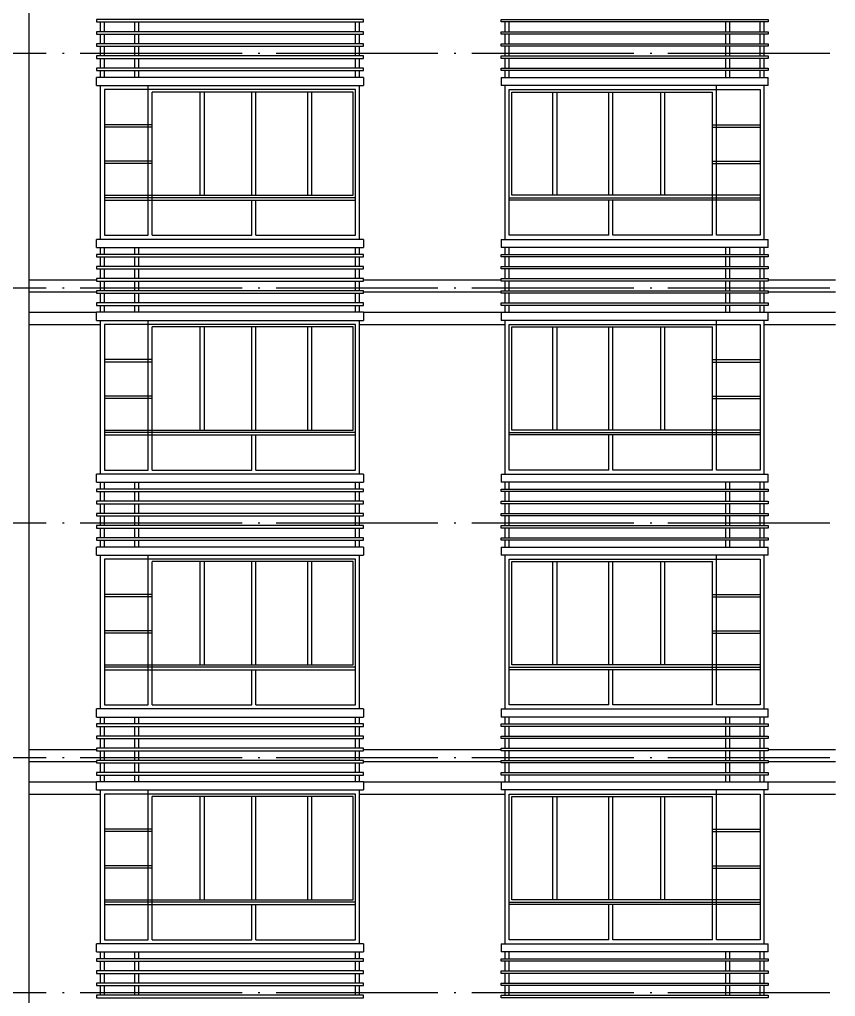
# Model space of a CAD drawing. Extents: x -726032 to 135930, y -151624 to 587044.
# Drawn here: x -402176 to -392096, y 309408 to 321474 of the extents above; entities that cross this region are included whole.
import ezdxf

# ---------------------------------------------------------------- set-up
doc = ezdxf.new("R2010")
doc.units = 0
doc.header["$LTSCALE"] = 1000
doc.header["$MEASUREMENT"] = 0
doc.linetypes.add('DOTE', pattern=[2.42, 2, -0.2, 0.02, -0.2])
doc.layers.get('0').update_dxf_attribs({"linetype": 'CONTINUOUS'})
for name, color, linetype in [('DOTE', 8, 'DOTE'), ('WINDOW', 155, 'CONTINUOUS'), ('栏杆', 126, 'CONTINUOUS'), ('装饰线', 252, 'CONTINUOUS')]:
    doc.layers.add(name, color=color, linetype=linetype)

msp = doc.modelspace()

# ---------------------------------------------------------------- linework, layer by layer
for p, q in [((-402056.1, 294508.7), (-402056.1, 330758.7)), ((-397926.1, 320758.7), (-401226.1, 320758.7)), ((-401226.1, 320658.7), (-401226.1, 320758.7)), ((-397926.1, 320758.7), (-397926.1, 320658.7)), ((-396226.1, 320758.7), (-392926.1, 320758.7)), ((-396226.1, 320758.7), (-396226.1, 320658.7)), ((-392926.1, 320658.7), (-392926.1, 320758.7)), ((-401226.1, 320658.7), (-397926.1, 320658.7)), ((-392926.1, 320658.7), (-396226.1, 320658.7)), ((-397926.1, 318758.7), (-401226.1, 318758.7)), ((-401226.1, 318658.7), (-401226.1, 318758.7)), ((-401226.1, 318658.7), (-397926.1, 318658.7)), ((-397926.1, 318758.7), (-397926.1, 318658.7)), ((-396226.1, 318758.7), (-392926.1, 318758.7)), ((-396226.1, 318758.7), (-396226.1, 318658.7)), ((-392926.1, 318658.7), (-396226.1, 318658.7)), ((-392926.1, 318658.7), (-392926.1, 318758.7)), ((-397926.1, 317858.7), (-401226.1, 317858.7)), ((-401226.1, 317758.7), (-401226.1, 317858.7)), ((-397926.1, 317858.7), (-397926.1, 317758.7)), ((-396226.1, 317858.7), (-392926.1, 317858.7)), ((-396226.1, 317858.7), (-396226.1, 317758.7)), ((-392926.1, 317758.7), (-392926.1, 317858.7)), ((-401226.1, 317758.7), (-397926.1, 317758.7)), ((-392926.1, 317758.7), (-396226.1, 317758.7)), ((-397926.1, 315858.7), (-401226.1, 315858.7)), ((-401226.1, 315758.7), (-401226.1, 315858.7)), ((-401226.1, 315758.7), (-397926.1, 315758.7)), ((-397926.1, 315858.7), (-397926.1, 315758.7)), ((-396226.1, 315858.7), (-392926.1, 315858.7)), ((-396226.1, 315858.7), (-396226.1, 315758.7)), ((-392926.1, 315758.7), (-396226.1, 315758.7)), ((-392926.1, 315758.7), (-392926.1, 315858.7)), ((-397926.1, 314958.7), (-401226.1, 314958.7)), ((-401226.1, 314858.7), (-401226.1, 314958.7)), ((-397926.1, 314958.7), (-397926.1, 314858.7)), ((-396226.1, 314958.7), (-392926.1, 314958.7)), ((-396226.1, 314958.7), (-396226.1, 314858.7)), ((-392926.1, 314858.7), (-392926.1, 314958.7)), ((-401226.1, 314858.7), (-397926.1, 314858.7)), ((-392926.1, 314858.7), (-396226.1, 314858.7)), ((-397926.1, 312958.7), (-401226.1, 312958.7)), ((-401226.1, 312858.7), (-401226.1, 312958.7)), ((-401226.1, 312858.7), (-397926.1, 312858.7)), ((-397926.1, 312958.7), (-397926.1, 312858.7)), ((-396226.1, 312958.7), (-392926.1, 312958.7)), ((-396226.1, 312958.7), (-396226.1, 312858.7)), ((-392926.1, 312858.7), (-396226.1, 312858.7)), ((-392926.1, 312858.7), (-392926.1, 312958.7)), ((-397926.1, 312058.7), (-401226.1, 312058.7)), ((-401226.1, 311958.7), (-401226.1, 312058.7)), ((-397926.1, 312058.7), (-397926.1, 311958.7)), ((-396226.1, 312058.7), (-392926.1, 312058.7)), ((-396226.1, 312058.7), (-396226.1, 311958.7)), ((-392926.1, 311958.7), (-392926.1, 312058.7)), ((-401226.1, 311958.7), (-397926.1, 311958.7)), ((-392926.1, 311958.7), (-396226.1, 311958.7)), ((-397926.1, 310058.7), (-401226.1, 310058.7)), ((-401226.1, 309958.7), (-401226.1, 310058.7)), ((-401226.1, 309958.7), (-397926.1, 309958.7)), ((-397926.1, 310058.7), (-397926.1, 309958.7)), ((-396226.1, 310058.7), (-392926.1, 310058.7)), ((-396226.1, 310058.7), (-396226.1, 309958.7)), ((-392926.1, 309958.7), (-396226.1, 309958.7)), ((-392926.1, 309958.7), (-392926.1, 310058.7))]:
    msp.add_line(p, q)
at = {"layer": 'DOTE'}
for p, q in [((-418366.5, 321058.7), (-356514.6, 321058.7)), ((-418366.5, 318158.7), (-356514.6, 318158.7)), ((-418366.5, 315258.7), (-356514.6, 315258.7)), ((-418366.5, 312358.7), (-356514.6, 312358.7)), ((-418366.5, 309458.7), (-356514.6, 309458.7))]:
    msp.add_line(p, q, dxfattribs=at)
at = {"layer": 'WINDOW'}
for p, q in [((-401176.1, 318758.7), (-401176.1, 320658.7)), ((-400586.1, 318808.7), (-400586.1, 320658.7)), ((-400535.6, 320578.7), (-400536.1, 320578.2)), ((-400536.1, 318808.7), (-400536.1, 320578.2)), ((-399896.6, 320578.7), (-400535.6, 320578.7)), ((-399946.1, 319303.7), (-399946.1, 320578.7)), ((-399896.6, 320578.7), (-399896.1, 320578.2)), ((-399306.1, 319303.7), (-399306.1, 320578.7)), ((-399256.1, 319303.7), (-399256.1, 320578.7)), ((-398616.1, 319303.7), (-398616.1, 320578.7)), ((-398566.1, 319303.7), (-398566.1, 320578.7)), ((-397976.1, 318758.7), (-397976.1, 320658.7)), ((-396176.1, 318758.7), (-396176.1, 320658.7)), ((-395586.1, 319303.7), (-395586.1, 320578.7)), ((-395536.1, 319303.7), (-395536.1, 320578.7)), ((-394896.1, 319303.7), (-394896.1, 320578.7)), ((-394846.1, 319303.7), (-394846.1, 320578.7)), ((-394255.6, 320578.7), (-394256.1, 320578.2)), ((-394255.6, 320578.7), (-393616.6, 320578.7)), ((-394206.1, 319303.7), (-394206.1, 320578.7)), ((-393616.6, 320578.7), (-393616.1, 320578.2)), ((-393616.1, 318808.7), (-393616.1, 320578.2)), ((-393566.1, 318808.7), (-393566.1, 320658.7)), ((-392976.1, 318758.7), (-392976.1, 320658.7)), ((-400536.1, 320173.7), (-401126.1, 320173.7)), ((-400536.1, 320143.7), (-401126.1, 320143.7)), ((-393616.1, 320173.7), (-393026.1, 320173.7)), ((-393616.1, 320143.7), (-393026.1, 320143.7)), ((-400536.1, 319723.7), (-401126.1, 319723.7)), ((-400536.1, 319693.7), (-401126.1, 319693.7)), ((-393616.1, 319723.7), (-393026.1, 319723.7)), ((-393616.1, 319693.7), (-393026.1, 319693.7)), ((-401126.1, 319303.7), (-399933.6, 319303.7)), ((-398026.1, 319273.7), (-401126.1, 319273.7)), ((-396126.1, 319273.7), (-393026.1, 319273.7)), ((-393026.1, 319303.7), (-394218.6, 319303.7)), ((-401126.1, 319243.7), (-398026.1, 319243.7)), ((-399306.1, 318808.7), (-399306.1, 319243.7)), ((-399256.1, 318808.7), (-399256.1, 319243.7)), ((-393026.1, 319243.7), (-396126.1, 319243.7)), ((-394896.1, 318808.7), (-394896.1, 319243.7)), ((-394846.1, 318808.7), (-394846.1, 319243.7)), ((-401176.1, 315858.7), (-401176.1, 317758.7)), ((-400586.1, 315908.7), (-400586.1, 317758.7)), ((-397976.1, 315858.7), (-397976.1, 317758.7)), ((-396176.1, 315858.7), (-396176.1, 317758.7)), ((-393566.1, 315908.7), (-393566.1, 317758.7)), ((-392976.1, 315858.7), (-392976.1, 317758.7)), ((-400535.6, 317678.7), (-400536.1, 317678.2)), ((-400536.1, 315908.7), (-400536.1, 317678.2)), ((-399896.6, 317678.7), (-400535.6, 317678.7)), ((-399946.1, 316403.7), (-399946.1, 317678.7)), ((-399896.6, 317678.7), (-399896.1, 317678.2)), ((-399306.1, 316403.7), (-399306.1, 317678.7)), ((-399256.1, 316403.7), (-399256.1, 317678.7)), ((-398616.1, 316403.7), (-398616.1, 317678.7)), ((-398566.1, 316403.7), (-398566.1, 317678.7)), ((-395586.1, 316403.7), (-395586.1, 317678.7)), ((-395536.1, 316403.7), (-395536.1, 317678.7)), ((-394896.1, 316403.7), (-394896.1, 317678.7)), ((-394846.1, 316403.7), (-394846.1, 317678.7)), ((-394255.6, 317678.7), (-394256.1, 317678.2)), ((-394255.6, 317678.7), (-393616.6, 317678.7)), ((-394206.1, 316403.7), (-394206.1, 317678.7)), ((-393616.6, 317678.7), (-393616.1, 317678.2)), ((-393616.1, 315908.7), (-393616.1, 317678.2)), ((-400536.1, 317273.7), (-401126.1, 317273.7)), ((-400536.1, 317243.7), (-401126.1, 317243.7)), ((-393616.1, 317273.7), (-393026.1, 317273.7)), ((-393616.1, 317243.7), (-393026.1, 317243.7)), ((-400536.1, 316823.7), (-401126.1, 316823.7)), ((-400536.1, 316793.7), (-401126.1, 316793.7)), ((-393616.1, 316823.7), (-393026.1, 316823.7)), ((-393616.1, 316793.7), (-393026.1, 316793.7)), ((-401126.1, 316403.7), (-399933.6, 316403.7)), ((-398026.1, 316373.7), (-401126.1, 316373.7)), ((-396126.1, 316373.7), (-393026.1, 316373.7)), ((-393026.1, 316403.7), (-394218.6, 316403.7)), ((-401126.1, 316343.7), (-398026.1, 316343.7)), ((-399306.1, 315908.7), (-399306.1, 316343.7)), ((-399256.1, 315908.7), (-399256.1, 316343.7)), ((-393026.1, 316343.7), (-396126.1, 316343.7)), ((-394896.1, 315908.7), (-394896.1, 316343.7)), ((-394846.1, 315908.7), (-394846.1, 316343.7)), ((-401176.1, 312958.7), (-401176.1, 314858.7)), ((-400586.1, 313008.7), (-400586.1, 314858.7)), ((-397976.1, 312958.7), (-397976.1, 314858.7)), ((-396176.1, 312958.7), (-396176.1, 314858.7)), ((-393566.1, 313008.7), (-393566.1, 314858.7)), ((-392976.1, 312958.7), (-392976.1, 314858.7)), ((-400535.6, 314778.7), (-400536.1, 314778.2)), ((-400536.1, 313008.7), (-400536.1, 314778.2)), ((-399896.6, 314778.7), (-400535.6, 314778.7)), ((-399946.1, 313503.7), (-399946.1, 314778.7)), ((-399896.6, 314778.7), (-399896.1, 314778.2)), ((-399306.1, 313503.7), (-399306.1, 314778.7)), ((-399256.1, 313503.7), (-399256.1, 314778.7)), ((-398616.1, 313503.7), (-398616.1, 314778.7)), ((-398566.1, 313503.7), (-398566.1, 314778.7)), ((-395586.1, 313503.7), (-395586.1, 314778.7)), ((-395536.1, 313503.7), (-395536.1, 314778.7)), ((-394896.1, 313503.7), (-394896.1, 314778.7)), ((-394846.1, 313503.7), (-394846.1, 314778.7)), ((-394255.6, 314778.7), (-394256.1, 314778.2)), ((-394255.6, 314778.7), (-393616.6, 314778.7)), ((-394206.1, 313503.7), (-394206.1, 314778.7)), ((-393616.6, 314778.7), (-393616.1, 314778.2)), ((-393616.1, 313008.7), (-393616.1, 314778.2)), ((-400536.1, 314373.7), (-401126.1, 314373.7)), ((-400536.1, 314343.7), (-401126.1, 314343.7)), ((-393616.1, 314373.7), (-393026.1, 314373.7)), ((-393616.1, 314343.7), (-393026.1, 314343.7)), ((-400536.1, 313923.7), (-401126.1, 313923.7)), ((-400536.1, 313893.7), (-401126.1, 313893.7)), ((-393616.1, 313923.7), (-393026.1, 313923.7)), ((-393616.1, 313893.7), (-393026.1, 313893.7)), ((-401126.1, 313503.7), (-399933.6, 313503.7)), ((-398026.1, 313473.7), (-401126.1, 313473.7)), ((-396126.1, 313473.7), (-393026.1, 313473.7)), ((-393026.1, 313503.7), (-394218.6, 313503.7)), ((-401126.1, 313443.7), (-398026.1, 313443.7)), ((-399306.1, 313008.7), (-399306.1, 313443.7)), ((-399256.1, 313008.7), (-399256.1, 313443.7)), ((-393026.1, 313443.7), (-396126.1, 313443.7)), ((-394896.1, 313008.7), (-394896.1, 313443.7)), ((-394846.1, 313008.7), (-394846.1, 313443.7)), ((-401176.1, 310058.7), (-401176.1, 311958.7)), ((-400586.1, 310108.7), (-400586.1, 311958.7)), ((-397976.1, 310058.7), (-397976.1, 311958.7)), ((-396176.1, 310058.7), (-396176.1, 311958.7)), ((-393566.1, 310108.7), (-393566.1, 311958.7)), ((-392976.1, 310058.7), (-392976.1, 311958.7)), ((-400535.6, 311878.7), (-400536.1, 311878.2)), ((-400536.1, 310108.7), (-400536.1, 311878.2)), ((-399896.6, 311878.7), (-400535.6, 311878.7)), ((-399946.1, 310603.7), (-399946.1, 311878.7)), ((-399896.6, 311878.7), (-399896.1, 311878.2)), ((-399306.1, 310603.7), (-399306.1, 311878.7)), ((-399256.1, 310603.7), (-399256.1, 311878.7)), ((-398616.1, 310603.7), (-398616.1, 311878.7)), ((-398566.1, 310603.7), (-398566.1, 311878.7)), ((-395586.1, 310603.7), (-395586.1, 311878.7)), ((-395536.1, 310603.7), (-395536.1, 311878.7)), ((-394896.1, 310603.7), (-394896.1, 311878.7)), ((-394846.1, 310603.7), (-394846.1, 311878.7)), ((-394255.6, 311878.7), (-394256.1, 311878.2)), ((-394255.6, 311878.7), (-393616.6, 311878.7)), ((-394206.1, 310603.7), (-394206.1, 311878.7)), ((-393616.6, 311878.7), (-393616.1, 311878.2)), ((-393616.1, 310108.7), (-393616.1, 311878.2)), ((-400536.1, 311473.7), (-401126.1, 311473.7)), ((-400536.1, 311443.7), (-401126.1, 311443.7)), ((-393616.1, 311473.7), (-393026.1, 311473.7)), ((-393616.1, 311443.7), (-393026.1, 311443.7)), ((-400536.1, 311023.7), (-401126.1, 311023.7)), ((-400536.1, 310993.7), (-401126.1, 310993.7)), ((-393616.1, 311023.7), (-393026.1, 311023.7)), ((-393616.1, 310993.7), (-393026.1, 310993.7)), ((-401126.1, 310603.7), (-399933.6, 310603.7)), ((-398026.1, 310573.7), (-401126.1, 310573.7)), ((-396126.1, 310573.7), (-393026.1, 310573.7)), ((-393026.1, 310603.7), (-394218.6, 310603.7)), ((-401126.1, 310543.7), (-398026.1, 310543.7)), ((-399306.1, 310108.7), (-399306.1, 310543.7)), ((-399256.1, 310108.7), (-399256.1, 310543.7)), ((-393026.1, 310543.7), (-396126.1, 310543.7)), ((-394896.1, 310108.7), (-394896.1, 310543.7)), ((-394846.1, 310108.7), (-394846.1, 310543.7))]:
    msp.add_line(p, q, dxfattribs=at)
for points in [[(-399256.1, 318808.7), (-398026.1, 318808.7), (-398026.1, 320608.7), (-401126.1, 320608.7), (-401126.1, 318808.7), (-400586.1, 318808.7)], [(-399946.1, 319303.7), (-398056.1, 319303.7), (-398056.1, 320578.7), (-399895.6, 320578.7), (-399896.1, 320578.2), (-399896.1, 319303.7)], [(-394896.1, 318808.7), (-396126.1, 318808.7), (-396126.1, 320608.7), (-393026.1, 320608.7), (-393026.1, 318808.7), (-393566.1, 318808.7)], [(-394206.1, 319303.7), (-396096.1, 319303.7), (-396096.1, 320578.7), (-394256.6, 320578.7), (-394256.1, 320578.2), (-394256.1, 319303.7)], [(-400536.1, 318808.7), (-399306.1, 318808.7)], [(-393616.1, 318808.7), (-394846.1, 318808.7)], [(-399256.1, 315908.7), (-398026.1, 315908.7), (-398026.1, 317708.7), (-401126.1, 317708.7), (-401126.1, 315908.7), (-400586.1, 315908.7)], [(-394896.1, 315908.7), (-396126.1, 315908.7), (-396126.1, 317708.7), (-393026.1, 317708.7), (-393026.1, 315908.7), (-393566.1, 315908.7)], [(-399946.1, 316403.7), (-398056.1, 316403.7), (-398056.1, 317678.7), (-399895.6, 317678.7), (-399896.1, 317678.2), (-399896.1, 316403.7)], [(-394206.1, 316403.7), (-396096.1, 316403.7), (-396096.1, 317678.7), (-394256.6, 317678.7), (-394256.1, 317678.2), (-394256.1, 316403.7)], [(-400536.1, 315908.7), (-399306.1, 315908.7)], [(-393616.1, 315908.7), (-394846.1, 315908.7)], [(-399256.1, 313008.7), (-398026.1, 313008.7), (-398026.1, 314808.7), (-401126.1, 314808.7), (-401126.1, 313008.7), (-400586.1, 313008.7)], [(-394896.1, 313008.7), (-396126.1, 313008.7), (-396126.1, 314808.7), (-393026.1, 314808.7), (-393026.1, 313008.7), (-393566.1, 313008.7)], [(-399946.1, 313503.7), (-398056.1, 313503.7), (-398056.1, 314778.7), (-399895.6, 314778.7), (-399896.1, 314778.2), (-399896.1, 313503.7)], [(-394206.1, 313503.7), (-396096.1, 313503.7), (-396096.1, 314778.7), (-394256.6, 314778.7), (-394256.1, 314778.2), (-394256.1, 313503.7)], [(-400536.1, 313008.7), (-399306.1, 313008.7)], [(-393616.1, 313008.7), (-394846.1, 313008.7)], [(-399256.1, 310108.7), (-398026.1, 310108.7), (-398026.1, 311908.7), (-401126.1, 311908.7), (-401126.1, 310108.7), (-400586.1, 310108.7)], [(-394896.1, 310108.7), (-396126.1, 310108.7), (-396126.1, 311908.7), (-393026.1, 311908.7), (-393026.1, 310108.7), (-393566.1, 310108.7)], [(-399946.1, 310603.7), (-398056.1, 310603.7), (-398056.1, 311878.7), (-399895.6, 311878.7), (-399896.1, 311878.2), (-399896.1, 310603.7)], [(-394206.1, 310603.7), (-396096.1, 310603.7), (-396096.1, 311878.7), (-394256.6, 311878.7), (-394256.1, 311878.2), (-394256.1, 310603.7)], [(-400536.1, 310108.7), (-399306.1, 310108.7)], [(-393616.1, 310108.7), (-394846.1, 310108.7)]]:
    msp.add_lwpolyline(points, dxfattribs=at)
at = {"layer": '栏杆'}
for p, q in [((-401176.1, 321323.4), (-401176.1, 321443.4)), ((-401126.1, 321323.4), (-401126.1, 321443.4)), ((-400751.1, 321323.4), (-400751.1, 321443.4)), ((-400701.1, 321323.4), (-400701.1, 321443.4)), ((-398026.1, 321323.4), (-398026.1, 321443.4)), ((-397976.1, 321323.4), (-397976.1, 321443.4)), ((-396176.1, 321323.4), (-396176.1, 321443.4)), ((-396126.1, 321323.4), (-396126.1, 321443.4)), ((-393451.1, 321323.4), (-393451.1, 321443.4)), ((-393401.1, 321323.4), (-393401.1, 321443.4)), ((-393026.1, 321323.4), (-393026.1, 321443.4)), ((-392976.1, 321323.4), (-392976.1, 321443.4)), ((-401176.1, 321173.4), (-401176.1, 321293.4)), ((-401126.1, 321173.4), (-401126.1, 321293.4)), ((-400751.1, 321173.4), (-400751.1, 321293.4)), ((-400701.1, 321173.4), (-400701.1, 321293.4)), ((-398026.1, 321173.4), (-398026.1, 321293.4)), ((-397976.1, 321173.4), (-397976.1, 321293.4)), ((-396176.1, 321173.4), (-396176.1, 321293.4)), ((-396126.1, 321173.4), (-396126.1, 321293.4)), ((-393451.1, 321173.4), (-393451.1, 321293.4)), ((-393401.1, 321173.4), (-393401.1, 321293.4)), ((-393026.1, 321173.4), (-393026.1, 321293.4)), ((-392976.1, 321173.4), (-392976.1, 321293.4)), ((-401176.1, 321023.4), (-401176.1, 321143.4)), ((-401126.1, 321023.4), (-401126.1, 321143.4)), ((-400751.1, 321023.4), (-400751.1, 321143.4)), ((-400701.1, 321023.4), (-400701.1, 321143.4)), ((-398026.1, 321023.4), (-398026.1, 321143.4)), ((-397976.1, 321023.4), (-397976.1, 321143.4)), ((-396176.1, 321023.4), (-396176.1, 321143.4)), ((-396126.1, 321023.4), (-396126.1, 321143.4)), ((-393451.1, 321023.4), (-393451.1, 321143.4)), ((-393401.1, 321023.4), (-393401.1, 321143.4)), ((-393026.1, 321023.4), (-393026.1, 321143.4)), ((-392976.1, 321023.4), (-392976.1, 321143.4)), ((-401176.1, 320873.4), (-401176.1, 320993.4)), ((-401126.1, 320873.4), (-401126.1, 320993.4)), ((-400751.1, 320873.4), (-400751.1, 320993.4)), ((-400701.1, 320873.4), (-400701.1, 320993.4)), ((-398026.1, 320873.4), (-398026.1, 320993.4)), ((-397976.1, 320873.4), (-397976.1, 320993.4)), ((-396176.1, 320873.4), (-396176.1, 320993.4)), ((-396126.1, 320873.4), (-396126.1, 320993.4)), ((-393451.1, 320873.4), (-393451.1, 320993.4)), ((-393401.1, 320873.4), (-393401.1, 320993.4)), ((-393026.1, 320873.4), (-393026.1, 320993.4)), ((-392976.1, 320873.4), (-392976.1, 320993.4)), ((-401176.1, 320758.7), (-401176.1, 320843.4)), ((-401126.1, 320758.7), (-401126.1, 320843.4)), ((-400751.1, 320758.7), (-400751.1, 320843.4)), ((-400701.1, 320758.7), (-400701.1, 320843.4)), ((-398026.1, 320758.7), (-398026.1, 320843.4)), ((-397976.1, 320758.7), (-397976.1, 320843.4)), ((-396176.1, 320758.7), (-396176.1, 320843.4)), ((-396126.1, 320758.7), (-396126.1, 320843.4)), ((-393451.1, 320758.7), (-393451.1, 320843.4)), ((-393401.1, 320758.7), (-393401.1, 320843.4)), ((-393026.1, 320758.7), (-393026.1, 320843.4)), ((-392976.1, 320758.7), (-392976.1, 320843.4)), ((-401176.1, 318573.9), (-401176.1, 318658.7)), ((-401126.1, 318573.9), (-401126.1, 318658.7)), ((-400751.1, 318573.9), (-400751.1, 318658.7)), ((-400701.1, 318573.9), (-400701.1, 318658.7)), ((-398026.1, 318573.9), (-398026.1, 318658.7)), ((-397976.1, 318573.9), (-397976.1, 318658.7)), ((-396176.1, 318573.9), (-396176.1, 318658.7)), ((-396126.1, 318573.9), (-396126.1, 318658.7)), ((-393451.1, 318573.9), (-393451.1, 318658.7)), ((-393401.1, 318573.9), (-393401.1, 318658.7)), ((-393026.1, 318573.9), (-393026.1, 318658.7)), ((-392976.1, 318573.9), (-392976.1, 318658.7)), ((-401176.1, 318423.4), (-401176.1, 318543.4)), ((-401126.1, 318423.4), (-401126.1, 318543.4)), ((-400751.1, 318423.4), (-400751.1, 318543.4)), ((-400701.1, 318423.4), (-400701.1, 318543.4)), ((-398026.1, 318423.4), (-398026.1, 318543.4)), ((-397976.1, 318423.4), (-397976.1, 318543.4)), ((-396176.1, 318423.4), (-396176.1, 318543.4)), ((-396126.1, 318423.4), (-396126.1, 318543.4)), ((-393451.1, 318423.4), (-393451.1, 318543.4)), ((-393401.1, 318423.4), (-393401.1, 318543.4)), ((-393026.1, 318423.4), (-393026.1, 318543.4)), ((-392976.1, 318423.4), (-392976.1, 318543.4)), ((-401176.1, 318273.4), (-401176.1, 318393.4)), ((-401126.1, 318273.4), (-401126.1, 318393.4)), ((-400751.1, 318273.4), (-400751.1, 318393.4)), ((-400701.1, 318273.4), (-400701.1, 318393.4)), ((-398026.1, 318273.4), (-398026.1, 318393.4)), ((-397976.1, 318273.4), (-397976.1, 318393.4)), ((-396176.1, 318273.4), (-396176.1, 318393.4)), ((-396126.1, 318273.4), (-396126.1, 318393.4)), ((-393451.1, 318273.4), (-393451.1, 318393.4)), ((-393401.1, 318273.4), (-393401.1, 318393.4)), ((-393026.1, 318273.4), (-393026.1, 318393.4)), ((-392976.1, 318273.4), (-392976.1, 318393.4)), ((-401176.1, 318123.4), (-401176.1, 318243.4)), ((-401126.1, 318123.4), (-401126.1, 318243.4)), ((-400751.1, 318123.4), (-400751.1, 318243.4)), ((-400701.1, 318123.4), (-400701.1, 318243.4)), ((-398026.1, 318123.4), (-398026.1, 318243.4)), ((-397976.1, 318123.4), (-397976.1, 318243.4)), ((-396176.1, 318123.4), (-396176.1, 318243.4)), ((-396126.1, 318123.4), (-396126.1, 318243.4)), ((-393451.1, 318123.4), (-393451.1, 318243.4)), ((-393401.1, 318123.4), (-393401.1, 318243.4)), ((-393026.1, 318123.4), (-393026.1, 318243.4)), ((-392976.1, 318123.4), (-392976.1, 318243.4)), ((-401176.1, 317973.4), (-401176.1, 318093.4)), ((-401126.1, 317973.4), (-401126.1, 318093.4)), ((-400751.1, 317973.4), (-400751.1, 318093.4)), ((-400701.1, 317973.4), (-400701.1, 318093.4)), ((-398026.1, 317973.4), (-398026.1, 318093.4)), ((-397976.1, 317973.4), (-397976.1, 318093.4)), ((-396176.1, 317973.4), (-396176.1, 318093.4)), ((-396126.1, 317973.4), (-396126.1, 318093.4)), ((-393451.1, 317973.4), (-393451.1, 318093.4)), ((-393401.1, 317973.4), (-393401.1, 318093.4)), ((-393026.1, 317973.4), (-393026.1, 318093.4)), ((-392976.1, 317973.4), (-392976.1, 318093.4)), ((-401176.1, 317858.7), (-401176.1, 317943.4)), ((-401126.1, 317858.7), (-401126.1, 317943.4)), ((-400751.1, 317858.7), (-400751.1, 317943.4)), ((-400701.1, 317858.7), (-400701.1, 317943.4)), ((-398026.1, 317858.7), (-398026.1, 317943.4)), ((-397976.1, 317858.7), (-397976.1, 317943.4)), ((-396176.1, 317858.7), (-396176.1, 317943.4)), ((-396126.1, 317858.7), (-396126.1, 317943.4)), ((-393451.1, 317858.7), (-393451.1, 317943.4)), ((-393401.1, 317858.7), (-393401.1, 317943.4)), ((-393026.1, 317858.7), (-393026.1, 317943.4)), ((-392976.1, 317858.7), (-392976.1, 317943.4)), ((-401176.1, 315673.9), (-401176.1, 315758.7)), ((-401126.1, 315673.9), (-401126.1, 315758.7)), ((-400751.1, 315673.9), (-400751.1, 315758.7)), ((-400701.1, 315673.9), (-400701.1, 315758.7)), ((-398026.1, 315673.9), (-398026.1, 315758.7)), ((-397976.1, 315673.9), (-397976.1, 315758.7)), ((-396176.1, 315673.9), (-396176.1, 315758.7)), ((-396126.1, 315673.9), (-396126.1, 315758.7)), ((-393451.1, 315673.9), (-393451.1, 315758.7)), ((-393401.1, 315673.9), (-393401.1, 315758.7)), ((-393026.1, 315673.9), (-393026.1, 315758.7)), ((-392976.1, 315673.9), (-392976.1, 315758.7)), ((-401176.1, 315523.4), (-401176.1, 315643.4)), ((-401126.1, 315523.4), (-401126.1, 315643.4)), ((-400751.1, 315523.4), (-400751.1, 315643.4)), ((-400701.1, 315523.4), (-400701.1, 315643.4)), ((-398026.1, 315523.4), (-398026.1, 315643.4)), ((-397976.1, 315523.4), (-397976.1, 315643.4)), ((-396176.1, 315523.4), (-396176.1, 315643.4)), ((-396126.1, 315523.4), (-396126.1, 315643.4)), ((-393451.1, 315523.4), (-393451.1, 315643.4)), ((-393401.1, 315523.4), (-393401.1, 315643.4)), ((-393026.1, 315523.4), (-393026.1, 315643.4)), ((-392976.1, 315523.4), (-392976.1, 315643.4)), ((-401176.1, 315373.4), (-401176.1, 315493.4)), ((-401126.1, 315373.4), (-401126.1, 315493.4)), ((-400751.1, 315373.4), (-400751.1, 315493.4)), ((-400701.1, 315373.4), (-400701.1, 315493.4)), ((-398026.1, 315373.4), (-398026.1, 315493.4)), ((-397976.1, 315373.4), (-397976.1, 315493.4)), ((-396176.1, 315373.4), (-396176.1, 315493.4)), ((-396126.1, 315373.4), (-396126.1, 315493.4)), ((-393451.1, 315373.4), (-393451.1, 315493.4)), ((-393401.1, 315373.4), (-393401.1, 315493.4)), ((-393026.1, 315373.4), (-393026.1, 315493.4)), ((-392976.1, 315373.4), (-392976.1, 315493.4)), ((-401176.1, 315223.4), (-401176.1, 315343.4)), ((-401126.1, 315223.4), (-401126.1, 315343.4)), ((-400751.1, 315223.4), (-400751.1, 315343.4)), ((-400701.1, 315223.4), (-400701.1, 315343.4)), ((-398026.1, 315223.4), (-398026.1, 315343.4)), ((-397976.1, 315223.4), (-397976.1, 315343.4)), ((-396176.1, 315223.4), (-396176.1, 315343.4)), ((-396126.1, 315223.4), (-396126.1, 315343.4)), ((-393451.1, 315223.4), (-393451.1, 315343.4)), ((-393401.1, 315223.4), (-393401.1, 315343.4)), ((-393026.1, 315223.4), (-393026.1, 315343.4)), ((-392976.1, 315223.4), (-392976.1, 315343.4)), ((-401176.1, 315073.4), (-401176.1, 315193.4)), ((-401126.1, 315073.4), (-401126.1, 315193.4)), ((-400751.1, 315073.4), (-400751.1, 315193.4)), ((-400701.1, 315073.4), (-400701.1, 315193.4)), ((-398026.1, 315073.4), (-398026.1, 315193.4)), ((-397976.1, 315073.4), (-397976.1, 315193.4)), ((-396176.1, 315073.4), (-396176.1, 315193.4)), ((-396126.1, 315073.4), (-396126.1, 315193.4)), ((-393451.1, 315073.4), (-393451.1, 315193.4)), ((-393401.1, 315073.4), (-393401.1, 315193.4)), ((-393026.1, 315073.4), (-393026.1, 315193.4)), ((-392976.1, 315073.4), (-392976.1, 315193.4)), ((-401176.1, 314958.7), (-401176.1, 315043.4)), ((-401126.1, 314958.7), (-401126.1, 315043.4)), ((-400751.1, 314958.7), (-400751.1, 315043.4)), ((-400701.1, 314958.7), (-400701.1, 315043.4)), ((-398026.1, 314958.7), (-398026.1, 315043.4)), ((-397976.1, 314958.7), (-397976.1, 315043.4)), ((-396176.1, 314958.7), (-396176.1, 315043.4)), ((-396126.1, 314958.7), (-396126.1, 315043.4)), ((-393451.1, 314958.7), (-393451.1, 315043.4)), ((-393401.1, 314958.7), (-393401.1, 315043.4)), ((-393026.1, 314958.7), (-393026.1, 315043.4)), ((-392976.1, 314958.7), (-392976.1, 315043.4)), ((-401176.1, 312773.9), (-401176.1, 312858.7)), ((-401126.1, 312773.9), (-401126.1, 312858.7)), ((-400751.1, 312773.9), (-400751.1, 312858.7)), ((-400701.1, 312773.9), (-400701.1, 312858.7)), ((-398026.1, 312773.9), (-398026.1, 312858.7)), ((-397976.1, 312773.9), (-397976.1, 312858.7)), ((-396176.1, 312773.9), (-396176.1, 312858.7)), ((-396126.1, 312773.9), (-396126.1, 312858.7)), ((-393451.1, 312773.9), (-393451.1, 312858.7)), ((-393401.1, 312773.9), (-393401.1, 312858.7)), ((-393026.1, 312773.9), (-393026.1, 312858.7)), ((-392976.1, 312773.9), (-392976.1, 312858.7)), ((-401176.1, 312623.4), (-401176.1, 312743.4)), ((-401126.1, 312623.4), (-401126.1, 312743.4)), ((-400751.1, 312623.4), (-400751.1, 312743.4)), ((-400701.1, 312623.4), (-400701.1, 312743.4)), ((-398026.1, 312623.4), (-398026.1, 312743.4)), ((-397976.1, 312623.4), (-397976.1, 312743.4)), ((-396176.1, 312623.4), (-396176.1, 312743.4)), ((-396126.1, 312623.4), (-396126.1, 312743.4)), ((-393451.1, 312623.4), (-393451.1, 312743.4)), ((-393401.1, 312623.4), (-393401.1, 312743.4)), ((-393026.1, 312623.4), (-393026.1, 312743.4)), ((-392976.1, 312623.4), (-392976.1, 312743.4)), ((-401176.1, 312473.4), (-401176.1, 312593.4)), ((-401126.1, 312473.4), (-401126.1, 312593.4)), ((-400751.1, 312473.4), (-400751.1, 312593.4)), ((-400701.1, 312473.4), (-400701.1, 312593.4)), ((-398026.1, 312473.4), (-398026.1, 312593.4)), ((-397976.1, 312473.4), (-397976.1, 312593.4)), ((-396176.1, 312473.4), (-396176.1, 312593.4)), ((-396126.1, 312473.4), (-396126.1, 312593.4)), ((-393451.1, 312473.4), (-393451.1, 312593.4)), ((-393401.1, 312473.4), (-393401.1, 312593.4)), ((-393026.1, 312473.4), (-393026.1, 312593.4)), ((-392976.1, 312473.4), (-392976.1, 312593.4)), ((-401176.1, 312323.4), (-401176.1, 312443.4)), ((-401126.1, 312323.4), (-401126.1, 312443.4)), ((-400751.1, 312323.4), (-400751.1, 312443.4)), ((-400701.1, 312323.4), (-400701.1, 312443.4)), ((-398026.1, 312323.4), (-398026.1, 312443.4)), ((-397976.1, 312323.4), (-397976.1, 312443.4)), ((-396176.1, 312323.4), (-396176.1, 312443.4)), ((-396126.1, 312323.4), (-396126.1, 312443.4)), ((-393451.1, 312323.4), (-393451.1, 312443.4)), ((-393401.1, 312323.4), (-393401.1, 312443.4)), ((-393026.1, 312323.4), (-393026.1, 312443.4)), ((-392976.1, 312323.4), (-392976.1, 312443.4)), ((-401176.1, 312173.4), (-401176.1, 312293.4)), ((-401126.1, 312173.4), (-401126.1, 312293.4)), ((-400751.1, 312173.4), (-400751.1, 312293.4)), ((-400701.1, 312173.4), (-400701.1, 312293.4)), ((-398026.1, 312173.4), (-398026.1, 312293.4)), ((-397976.1, 312173.4), (-397976.1, 312293.4)), ((-396176.1, 312173.4), (-396176.1, 312293.4)), ((-396126.1, 312173.4), (-396126.1, 312293.4)), ((-393451.1, 312173.4), (-393451.1, 312293.4)), ((-393401.1, 312173.4), (-393401.1, 312293.4)), ((-393026.1, 312173.4), (-393026.1, 312293.4)), ((-392976.1, 312173.4), (-392976.1, 312293.4)), ((-401176.1, 312058.7), (-401176.1, 312143.4)), ((-401126.1, 312058.7), (-401126.1, 312143.4)), ((-400751.1, 312058.7), (-400751.1, 312143.4)), ((-400701.1, 312058.7), (-400701.1, 312143.4)), ((-398026.1, 312058.7), (-398026.1, 312143.4)), ((-397976.1, 312058.7), (-397976.1, 312143.4)), ((-396176.1, 312058.7), (-396176.1, 312143.4)), ((-396126.1, 312058.7), (-396126.1, 312143.4)), ((-393451.1, 312058.7), (-393451.1, 312143.4)), ((-393401.1, 312058.7), (-393401.1, 312143.4)), ((-393026.1, 312058.7), (-393026.1, 312143.4)), ((-392976.1, 312058.7), (-392976.1, 312143.4)), ((-401176.1, 309873.9), (-401176.1, 309958.7)), ((-401126.1, 309873.9), (-401126.1, 309958.7)), ((-400751.1, 309873.9), (-400751.1, 309958.7)), ((-400701.1, 309873.9), (-400701.1, 309958.7)), ((-398026.1, 309873.9), (-398026.1, 309958.7)), ((-397976.1, 309873.9), (-397976.1, 309958.7)), ((-396176.1, 309873.9), (-396176.1, 309958.7)), ((-396126.1, 309873.9), (-396126.1, 309958.7)), ((-393451.1, 309873.9), (-393451.1, 309958.7)), ((-393401.1, 309873.9), (-393401.1, 309958.7)), ((-393026.1, 309873.9), (-393026.1, 309958.7)), ((-392976.1, 309873.9), (-392976.1, 309958.7)), ((-401176.1, 309723.4), (-401176.1, 309843.4)), ((-401126.1, 309723.4), (-401126.1, 309843.4)), ((-400751.1, 309723.4), (-400751.1, 309843.4)), ((-400701.1, 309723.4), (-400701.1, 309843.4)), ((-398026.1, 309723.4), (-398026.1, 309843.4)), ((-397976.1, 309723.4), (-397976.1, 309843.4)), ((-396176.1, 309723.4), (-396176.1, 309843.4)), ((-396126.1, 309723.4), (-396126.1, 309843.4)), ((-393451.1, 309723.4), (-393451.1, 309843.4)), ((-393401.1, 309723.4), (-393401.1, 309843.4)), ((-393026.1, 309723.4), (-393026.1, 309843.4)), ((-392976.1, 309723.4), (-392976.1, 309843.4)), ((-401176.1, 309573.4), (-401176.1, 309693.4)), ((-401126.1, 309573.4), (-401126.1, 309693.4)), ((-400751.1, 309573.4), (-400751.1, 309693.4)), ((-400701.1, 309573.4), (-400701.1, 309693.4)), ((-398026.1, 309573.4), (-398026.1, 309693.4)), ((-397976.1, 309573.4), (-397976.1, 309693.4)), ((-396176.1, 309573.4), (-396176.1, 309693.4)), ((-396126.1, 309573.4), (-396126.1, 309693.4)), ((-393451.1, 309573.4), (-393451.1, 309693.4)), ((-393401.1, 309573.4), (-393401.1, 309693.4)), ((-393026.1, 309573.4), (-393026.1, 309693.4)), ((-392976.1, 309573.4), (-392976.1, 309693.4)), ((-401176.1, 309423.4), (-401176.1, 309543.4)), ((-401126.1, 309423.4), (-401126.1, 309543.4)), ((-400751.1, 309423.4), (-400751.1, 309543.4)), ((-400701.1, 309423.4), (-400701.1, 309543.4)), ((-398026.1, 309423.4), (-398026.1, 309543.4)), ((-397976.1, 309423.4), (-397976.1, 309543.4)), ((-396176.1, 309423.4), (-396176.1, 309543.4)), ((-396126.1, 309423.4), (-396126.1, 309543.4)), ((-393451.1, 309423.4), (-393451.1, 309543.4)), ((-393401.1, 309423.4), (-393401.1, 309543.4)), ((-393026.1, 309423.4), (-393026.1, 309543.4)), ((-392976.1, 309423.4), (-392976.1, 309543.4))]:
    msp.add_line(p, q, dxfattribs=at)
for points in [[(-397926.1, 321473.4), (-401226.1, 321473.4), (-401226.1, 321443.4), (-397926.1, 321443.4)], [(-397926.1, 321473.4), (-401226.1, 321473.4), (-401226.1, 321443.4), (-397926.1, 321443.4)], [(-396226.1, 321473.4), (-392926.1, 321473.4), (-392926.1, 321443.4), (-396226.1, 321443.4)], [(-396226.1, 321473.4), (-392926.1, 321473.4), (-392926.1, 321443.4), (-396226.1, 321443.4)], [(-397926.1, 321323.4), (-401226.1, 321323.4), (-401226.1, 321293.4), (-397926.1, 321293.4)], [(-397926.1, 321323.4), (-401226.1, 321323.4), (-401226.1, 321293.4), (-397926.1, 321293.4)], [(-396226.1, 321323.4), (-392926.1, 321323.4), (-392926.1, 321293.4), (-396226.1, 321293.4)], [(-396226.1, 321323.4), (-392926.1, 321323.4), (-392926.1, 321293.4), (-396226.1, 321293.4)], [(-397926.1, 321173.4), (-401226.1, 321173.4), (-401226.1, 321143.4), (-397926.1, 321143.4)], [(-397926.1, 321173.4), (-401226.1, 321173.4), (-401226.1, 321143.4), (-397926.1, 321143.4)], [(-396226.1, 321173.4), (-392926.1, 321173.4), (-392926.1, 321143.4), (-396226.1, 321143.4)], [(-396226.1, 321173.4), (-392926.1, 321173.4), (-392926.1, 321143.4), (-396226.1, 321143.4)], [(-397926.1, 321023.4), (-401226.1, 321023.4), (-401226.1, 320993.4), (-397926.1, 320993.4)], [(-397926.1, 321023.4), (-401226.1, 321023.4), (-401226.1, 320993.4), (-397926.1, 320993.4)], [(-396226.1, 321023.4), (-392926.1, 321023.4), (-392926.1, 320993.4), (-396226.1, 320993.4)], [(-396226.1, 321023.4), (-392926.1, 321023.4), (-392926.1, 320993.4), (-396226.1, 320993.4)], [(-397926.1, 320873.4), (-401226.1, 320873.4), (-401226.1, 320843.4), (-397926.1, 320843.4)], [(-397926.1, 320873.4), (-401226.1, 320873.4), (-401226.1, 320843.4), (-397926.1, 320843.4)], [(-396226.1, 320873.4), (-392926.1, 320873.4), (-392926.1, 320843.4), (-396226.1, 320843.4)], [(-396226.1, 320873.4), (-392926.1, 320873.4), (-392926.1, 320843.4), (-396226.1, 320843.4)], [(-397926.1, 318573.4), (-401226.1, 318573.4), (-401226.1, 318543.4), (-397926.1, 318543.4)], [(-397926.1, 318573.4), (-401226.1, 318573.4), (-401226.1, 318543.4), (-397926.1, 318543.4)], [(-396226.1, 318573.4), (-392926.1, 318573.4), (-392926.1, 318543.4), (-396226.1, 318543.4)], [(-396226.1, 318573.4), (-392926.1, 318573.4), (-392926.1, 318543.4), (-396226.1, 318543.4)], [(-397926.1, 318423.4), (-401226.1, 318423.4), (-401226.1, 318393.4), (-397926.1, 318393.4)], [(-397926.1, 318423.4), (-401226.1, 318423.4), (-401226.1, 318393.4), (-397926.1, 318393.4)], [(-396226.1, 318423.4), (-392926.1, 318423.4), (-392926.1, 318393.4), (-396226.1, 318393.4)], [(-396226.1, 318423.4), (-392926.1, 318423.4), (-392926.1, 318393.4), (-396226.1, 318393.4)], [(-397926.1, 318273.4), (-401226.1, 318273.4), (-401226.1, 318243.4), (-397926.1, 318243.4)], [(-397926.1, 318273.4), (-401226.1, 318273.4), (-401226.1, 318243.4), (-397926.1, 318243.4)], [(-396226.1, 318273.4), (-392926.1, 318273.4), (-392926.1, 318243.4), (-396226.1, 318243.4)], [(-396226.1, 318273.4), (-392926.1, 318273.4), (-392926.1, 318243.4), (-396226.1, 318243.4)], [(-397926.1, 318123.4), (-401226.1, 318123.4), (-401226.1, 318093.4), (-397926.1, 318093.4)], [(-397926.1, 318123.4), (-401226.1, 318123.4), (-401226.1, 318093.4), (-397926.1, 318093.4)], [(-396226.1, 318123.4), (-392926.1, 318123.4), (-392926.1, 318093.4), (-396226.1, 318093.4)], [(-396226.1, 318123.4), (-392926.1, 318123.4), (-392926.1, 318093.4), (-396226.1, 318093.4)], [(-397926.1, 317973.4), (-401226.1, 317973.4), (-401226.1, 317943.4), (-397926.1, 317943.4)], [(-397926.1, 317973.4), (-401226.1, 317973.4), (-401226.1, 317943.4), (-397926.1, 317943.4)], [(-396226.1, 317973.4), (-392926.1, 317973.4), (-392926.1, 317943.4), (-396226.1, 317943.4)], [(-396226.1, 317973.4), (-392926.1, 317973.4), (-392926.1, 317943.4), (-396226.1, 317943.4)], [(-397926.1, 315673.4), (-401226.1, 315673.4), (-401226.1, 315643.4), (-397926.1, 315643.4)], [(-397926.1, 315673.4), (-401226.1, 315673.4), (-401226.1, 315643.4), (-397926.1, 315643.4)], [(-396226.1, 315673.4), (-392926.1, 315673.4), (-392926.1, 315643.4), (-396226.1, 315643.4)], [(-396226.1, 315673.4), (-392926.1, 315673.4), (-392926.1, 315643.4), (-396226.1, 315643.4)], [(-397926.1, 315523.4), (-401226.1, 315523.4), (-401226.1, 315493.4), (-397926.1, 315493.4)], [(-397926.1, 315523.4), (-401226.1, 315523.4), (-401226.1, 315493.4), (-397926.1, 315493.4)], [(-396226.1, 315523.4), (-392926.1, 315523.4), (-392926.1, 315493.4), (-396226.1, 315493.4)], [(-396226.1, 315523.4), (-392926.1, 315523.4), (-392926.1, 315493.4), (-396226.1, 315493.4)], [(-397926.1, 315373.4), (-401226.1, 315373.4), (-401226.1, 315343.4), (-397926.1, 315343.4)], [(-397926.1, 315373.4), (-401226.1, 315373.4), (-401226.1, 315343.4), (-397926.1, 315343.4)], [(-396226.1, 315373.4), (-392926.1, 315373.4), (-392926.1, 315343.4), (-396226.1, 315343.4)], [(-396226.1, 315373.4), (-392926.1, 315373.4), (-392926.1, 315343.4), (-396226.1, 315343.4)], [(-397926.1, 315223.4), (-401226.1, 315223.4), (-401226.1, 315193.4), (-397926.1, 315193.4)], [(-397926.1, 315223.4), (-401226.1, 315223.4), (-401226.1, 315193.4), (-397926.1, 315193.4)], [(-396226.1, 315223.4), (-392926.1, 315223.4), (-392926.1, 315193.4), (-396226.1, 315193.4)], [(-396226.1, 315223.4), (-392926.1, 315223.4), (-392926.1, 315193.4), (-396226.1, 315193.4)], [(-397926.1, 315073.4), (-401226.1, 315073.4), (-401226.1, 315043.4), (-397926.1, 315043.4)], [(-397926.1, 315073.4), (-401226.1, 315073.4), (-401226.1, 315043.4), (-397926.1, 315043.4)], [(-396226.1, 315073.4), (-392926.1, 315073.4), (-392926.1, 315043.4), (-396226.1, 315043.4)], [(-396226.1, 315073.4), (-392926.1, 315073.4), (-392926.1, 315043.4), (-396226.1, 315043.4)], [(-397926.1, 312773.4), (-401226.1, 312773.4), (-401226.1, 312743.4), (-397926.1, 312743.4)], [(-397926.1, 312773.4), (-401226.1, 312773.4), (-401226.1, 312743.4), (-397926.1, 312743.4)], [(-396226.1, 312773.4), (-392926.1, 312773.4), (-392926.1, 312743.4), (-396226.1, 312743.4)], [(-396226.1, 312773.4), (-392926.1, 312773.4), (-392926.1, 312743.4), (-396226.1, 312743.4)], [(-397926.1, 312623.4), (-401226.1, 312623.4), (-401226.1, 312593.4), (-397926.1, 312593.4)], [(-397926.1, 312623.4), (-401226.1, 312623.4), (-401226.1, 312593.4), (-397926.1, 312593.4)], [(-396226.1, 312623.4), (-392926.1, 312623.4), (-392926.1, 312593.4), (-396226.1, 312593.4)], [(-396226.1, 312623.4), (-392926.1, 312623.4), (-392926.1, 312593.4), (-396226.1, 312593.4)], [(-397926.1, 312473.4), (-401226.1, 312473.4), (-401226.1, 312443.4), (-397926.1, 312443.4)], [(-397926.1, 312473.4), (-401226.1, 312473.4), (-401226.1, 312443.4), (-397926.1, 312443.4)], [(-396226.1, 312473.4), (-392926.1, 312473.4), (-392926.1, 312443.4), (-396226.1, 312443.4)], [(-396226.1, 312473.4), (-392926.1, 312473.4), (-392926.1, 312443.4), (-396226.1, 312443.4)], [(-397926.1, 312323.4), (-401226.1, 312323.4), (-401226.1, 312293.4), (-397926.1, 312293.4)], [(-397926.1, 312323.4), (-401226.1, 312323.4), (-401226.1, 312293.4), (-397926.1, 312293.4)], [(-396226.1, 312323.4), (-392926.1, 312323.4), (-392926.1, 312293.4), (-396226.1, 312293.4)], [(-396226.1, 312323.4), (-392926.1, 312323.4), (-392926.1, 312293.4), (-396226.1, 312293.4)], [(-397926.1, 312173.4), (-401226.1, 312173.4), (-401226.1, 312143.4), (-397926.1, 312143.4)], [(-397926.1, 312173.4), (-401226.1, 312173.4), (-401226.1, 312143.4), (-397926.1, 312143.4)], [(-396226.1, 312173.4), (-392926.1, 312173.4), (-392926.1, 312143.4), (-396226.1, 312143.4)], [(-396226.1, 312173.4), (-392926.1, 312173.4), (-392926.1, 312143.4), (-396226.1, 312143.4)], [(-397926.1, 309873.4), (-401226.1, 309873.4), (-401226.1, 309843.4), (-397926.1, 309843.4)], [(-397926.1, 309873.4), (-401226.1, 309873.4), (-401226.1, 309843.4), (-397926.1, 309843.4)], [(-396226.1, 309873.4), (-392926.1, 309873.4), (-392926.1, 309843.4), (-396226.1, 309843.4)], [(-396226.1, 309873.4), (-392926.1, 309873.4), (-392926.1, 309843.4), (-396226.1, 309843.4)], [(-397926.1, 309723.4), (-401226.1, 309723.4), (-401226.1, 309693.4), (-397926.1, 309693.4)], [(-397926.1, 309723.4), (-401226.1, 309723.4), (-401226.1, 309693.4), (-397926.1, 309693.4)], [(-396226.1, 309723.4), (-392926.1, 309723.4), (-392926.1, 309693.4), (-396226.1, 309693.4)], [(-396226.1, 309723.4), (-392926.1, 309723.4), (-392926.1, 309693.4), (-396226.1, 309693.4)], [(-397926.1, 309573.4), (-401226.1, 309573.4), (-401226.1, 309543.4), (-397926.1, 309543.4)], [(-397926.1, 309573.4), (-401226.1, 309573.4), (-401226.1, 309543.4), (-397926.1, 309543.4)], [(-396226.1, 309573.4), (-392926.1, 309573.4), (-392926.1, 309543.4), (-396226.1, 309543.4)], [(-396226.1, 309573.4), (-392926.1, 309573.4), (-392926.1, 309543.4), (-396226.1, 309543.4)], [(-397926.1, 309423.4), (-401226.1, 309423.4), (-401226.1, 309393.4), (-397926.1, 309393.4)], [(-397926.1, 309423.4), (-401226.1, 309423.4), (-401226.1, 309393.4), (-397926.1, 309393.4)], [(-396226.1, 309423.4), (-392926.1, 309423.4), (-392926.1, 309393.4), (-396226.1, 309393.4)], [(-396226.1, 309423.4), (-392926.1, 309423.4), (-392926.1, 309393.4), (-396226.1, 309393.4)]]:
    msp.add_lwpolyline(points, close=True, dxfattribs=at)
at = {"layer": '装饰线'}
for p, q in [((-402056.1, 318258.7), (-401226.1, 318258.7)), ((-397926.1, 318258.7), (-396226.1, 318258.7)), ((-392926.1, 318258.7), (-392096.1, 318258.7)), ((-402056.1, 318108.7), (-401226.1, 318108.7)), ((-397926.1, 318108.7), (-396226.1, 318108.7)), ((-392926.1, 318108.7), (-392096.1, 318108.7)), ((-402056.1, 317858.7), (-401226.1, 317858.7)), ((-397926.1, 317858.7), (-396226.1, 317858.7)), ((-392926.1, 317858.7), (-392096.1, 317858.7)), ((-402056.1, 317708.7), (-401176.1, 317708.7)), ((-397976.1, 317708.7), (-396176.1, 317708.7)), ((-392976.1, 317708.7), (-392096.1, 317708.7)), ((-402056.1, 312458.7), (-401226.1, 312458.7)), ((-397926.1, 312458.7), (-396226.1, 312458.7)), ((-392926.1, 312458.7), (-392096.1, 312458.7)), ((-402056.1, 312308.7), (-401226.1, 312308.7)), ((-397926.1, 312308.7), (-396226.1, 312308.7)), ((-392926.1, 312308.7), (-392096.1, 312308.7)), ((-402056.1, 312058.7), (-401226.1, 312058.7)), ((-397926.1, 312058.7), (-396226.1, 312058.7)), ((-392926.1, 312058.7), (-392096.1, 312058.7)), ((-402056.1, 311908.7), (-401176.1, 311908.7)), ((-397976.1, 311908.7), (-396176.1, 311908.7)), ((-392976.1, 311908.7), (-392096.1, 311908.7))]:
    msp.add_line(p, q, dxfattribs=at)

doc.saveas('drawing.dxf')
